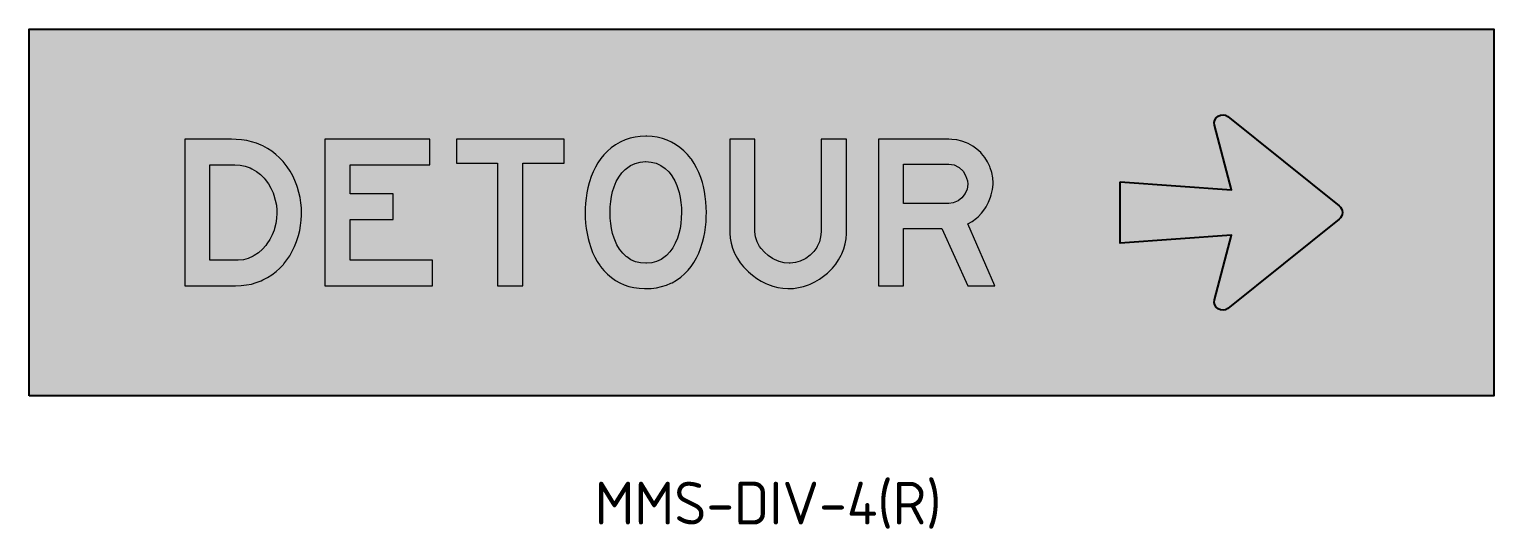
# Model space of a CAD drawing. Extents: x 121 to 359, y 73 to 255.
# Drawn here: x 120.9 to 240.9, y 104.9 to 145.8 of the extents above; entities that cross this region are included whole.
import ezdxf
from ezdxf.enums import TextEntityAlignment as Align

# ---------------------------------------------------------------- set-up
doc = ezdxf.new("R2010")
doc.units = 0
doc.layers.get('0').update_dxf_attribs({"linetype": 'CONTINUOUS'})
for name, color, linetype in [('L25', 1, 'CONTINUOUS'), ('L35', 3, 'CONTINUOUS'), ('yellow', 50, 'CONTINUOUS')]:
    doc.layers.add(name, color=color, linetype=linetype)
doc.styles.add('ISO', font='iso3098b.shx')

msp = doc.modelspace()

# ---------------------------------------------------------------- hatches: boundary and pattern name
at = {"layer": 'L25'}
h = msp.add_hatch(color=256, dxfattribs=at)
edge = h.paths.add_edge_path()
edge.add_line((210.3380924959173, 133.2585586982495), (219.4380924959165, 132.608558698249))
edge.add_line((219.4380924959165, 132.608558698249), (218.0555540487552, 137.9031840923917))
edge.add_arc((218.7380924959166, 138.0585586982501), 0.6999999999994416, 52.696051722059394, 192.8243981022768, ccw=False)
edge.add_line((219.1623227465999, 138.6153609022728), (228.2623227466009, 131.3153609022733))
edge.add_arc((227.8380924959166, 130.7585586982501), 0.7000000000005596, -52.69605172201727, 52.69605172201727, ccw=False)
edge.add_line((228.2623227466009, 130.2017564942269), (219.1623227465999, 122.9017564942297))
edge.add_arc((218.7380924959162, 123.4585586982511), 0.6999999999986946, 167.1756018978176, 307.30394827803764, ccw=False)
edge.add_line((218.0555540487552, 123.6139333041082), (219.4380924959165, 128.9085586982511))
edge.add_line((219.4380924959165, 128.9085586982511), (210.3380924959173, 128.2585586982506))
edge.add_line((210.3380924959173, 128.2585586982506), (210.3380924959173, 133.2585586982495))
h = msp.add_hatch(color=256, dxfattribs=at)
h.paths.add_polyline_path([(196.2817585998956, 136.756387282087), (190.5130135047979, 136.756387282087), (190.5130135047979, 124.7585586982495), (192.5617267161412, 124.7585586982495), (192.5617267161412, 129.4490336821141), (195.7052988096594, 129.4490336821141), (197.8369558757128, 124.7585586982495), (200.0681455674186, 124.7585586982495), (197.8369558757128, 129.8305754137814), (198.2102032219092, 130.0296406650857), (198.5544202189566, 130.2826194219522), (198.6871303864926, 130.3987408185466), (198.977433877979, 130.70978027371), (199.2345598275807, 131.049850078022), (199.3506812241748, 131.2323265583843), (199.5497464754793, 131.6138682900516), (199.707339799429, 132.0078515999252), (199.7695476904618, 132.2027696584944), (199.8690803161138, 132.6299305102522), (199.9146994362046, 133.0487969765389), (199.9188466289401, 133.1815071440753), (199.8898162797917, 133.6045208030977), (199.8151668105523, 134.0233872693842), (199.6866038357513, 134.4298121574645), (199.649279101132, 134.5251975903814), (199.4626554280336, 134.9108865147838), (199.2345598275807, 135.2716922827736), (198.9691394925077, 135.5993205088791), (198.9027844087394, 135.6739699781182), (198.5958921463117, 135.9518318913977), (198.2516751492641, 136.1965162627928), (197.8742806103327, 136.408023092304), (197.7498648282671, 136.4619365978655), (197.3600287111286, 136.6070883436087), (196.9536038230486, 136.7024737765252), (196.5222957785553, 136.748092896616)])
h.paths.add_polyline_path([(192.5617267161412, 131.4894525079864), (192.5617267161412, 134.7076740707439), (196.2817585998956, 134.7076740707439), (196.713066644389, 134.6496133724467), (197.0821667978497, 134.4795784702906), (197.1402274961468, 134.4381065429355), (197.4512669513102, 134.1395086659785), (197.666920973557, 133.78699728346), (197.8079255265644, 133.3598364317022), (197.8369558757128, 133.081974518423), (197.7788951774158, 132.6755496303426), (197.6213018534662, 132.3105966696177), (197.3641759038645, 131.9705268653057), (197.0489892559655, 131.713400915704), (196.6550059460916, 131.5392188208124), (196.2817585998956, 131.4894525079864)], flags=16)
h.paths.add_polyline_path([(187.9044292741606, 136.756387282087), (185.8183913281979, 136.756387282087), (185.8183913281979, 129.1877605397768), (185.7852137863139, 128.7605996880191), (185.6815339679259, 128.3583219926743), (185.5073518730345, 127.9726330682718), (185.4617327529437, 127.8979835990324), (185.2129011888131, 127.5537666019849), (184.9184505045918, 127.2551687250279), (184.5742335075441, 127.0021899681617), (184.5037312310404, 126.9607180408067), (184.1180423066379, 126.778241560444), (183.7157646112931, 126.6621201638497), (183.2968981450064, 126.6165010437592), (183.2139542902961, 126.6165010437592), (182.7950878240093, 126.6455313929077), (182.3928101286646, 126.74506401856), (181.9946796260555, 126.9109517279804), (181.8495278803124, 126.9897483899553), (181.488722112323, 127.2261383758794), (181.1735354644239, 127.5040002891589), (180.8998207438802, 127.8233341297934), (180.7878465400214, 127.9809274537428), (180.5804869032457, 128.3624691854097), (180.4477767357095, 128.7564524952835), (180.3897160374121, 129.1670245760994), (180.3855688446766, 129.2914403581647), (180.3855688446766, 136.756387282087), (178.3451500188045, 136.756387282087), (178.3451500188045, 129.075786335918), (178.3700331752176, 128.6527726768957), (178.4405354517213, 128.2380534033445), (178.5566568483158, 127.8316285152644), (178.7225445577361, 127.4376452053906), (178.7557220996204, 127.3629957361512), (178.9589345436603, 126.9980427754263), (179.1953245295846, 126.6455313929077), (179.4607448646574, 126.3137559740667), (179.7593427416144, 126.0027165189033), (179.8713169454733, 125.8990367005155), (180.1989451715787, 125.6211747872362), (180.5473093613617, 125.3681960303701), (180.9081151293511, 125.1483948153879), (181.2855096682828, 124.9576239495542), (181.4389557994967, 124.8912688657859), (181.8536750730481, 124.7378227345721), (182.2683943465994, 124.6258485307133), (182.678966427415, 124.5553462542094), (183.0936857009664, 124.5304630977964), (183.1434520137924, 124.5304630977964), (183.5664656728146, 124.5470518687384), (183.9811849463659, 124.6092597597712), (184.3917570271816, 124.7087923854235), (184.8023291079975, 124.8497969384309), (184.9184505045918, 124.899563251257), (185.30828662173, 125.0820397316196), (185.6773867751905, 125.2935465611307), (186.0257509649736, 125.5340837397904), (186.3533791910789, 125.8036512675986), (186.4570590094669, 125.8990367005155), (186.7515096936883, 126.2059289629434), (187.0169300287608, 126.5377043817844), (187.2533200146853, 126.8902157643029), (187.4606796514607, 127.2634631104992), (187.5187403497579, 127.3878788925646), (187.6763336737075, 127.7818622024381), (187.7924550703018, 128.1882870905184), (187.8671045395412, 128.6030063640696), (187.9044292741606, 129.0301672158272), (187.9044292741606, 129.1877605397768)])
h.paths.add_polyline_path([(175.1932835398153, 135.122393344295), (175.143517226989, 135.1846012353278), (174.8739496991808, 135.5205238469043), (174.575351822224, 135.8191217238613), (174.2518707888538, 136.0886892516695), (173.9035065990707, 136.3292264303292), (173.5758783729653, 136.5158501034273), (173.2026310267692, 136.6858850055831), (172.8127949096312, 136.814447980384), (172.4022228288153, 136.9139806060363), (171.9792091697931, 136.9720413043336), (171.5313123543577, 136.9969244607466), (171.4525156923829, 136.9969244607466), (171.008766069683, 136.9803356898046), (170.5774580251899, 136.9264221842428), (170.166885944374, 136.8351839440618), (169.7729026345004, 136.7066209692609), (169.3996552883044, 136.5448804525759), (169.3457417827427, 136.5158501034273), (168.9766416292822, 136.3043432739162), (168.6324246322346, 136.0638060952565), (168.3130907916001, 135.7900913747125), (168.0186401073787, 135.4831991122848), (167.7698085432479, 135.1763068498568), (167.5375657500593, 134.8362370455447), (167.3260589205482, 134.475431277555), (167.1394352474503, 134.0980367386235), (166.9776947307652, 133.6957590432787), (166.8366901777578, 133.2768925769922), (166.8076598286092, 133.1773599513398), (166.7081272029569, 132.775082255995), (166.6251833482467, 132.3645101751792), (166.5588282644784, 131.9456437088927), (166.5173563371233, 131.5184828571348), (166.4924731807101, 131.083027619906), (166.4883259879747, 130.7553993938005), (166.4966203734456, 130.3116497711007), (166.5256507225944, 129.8761945338719), (166.5754170354204, 129.4531808748495), (166.6417721191887, 129.0343144085628), (166.7288631666344, 128.6278895204827), (166.8076598286092, 128.3251444507903), (166.9445171888809, 127.8979835990324), (167.0979633200949, 127.4915587109524), (167.2804398004574, 127.1058697865495), (167.4836522444976, 126.74506401856), (167.7076006522153, 126.4008470215125), (167.7532197723059, 126.3386391304797), (168.0186401073787, 126.0068637116387), (168.3172379843357, 125.7041186419466), (168.63657182497, 125.4345511141381), (168.9849360147531, 125.1940139354784), (169.3167114335942, 125.0073902623802), (169.6858115870547, 124.8415025529599), (170.0756477041929, 124.7129395781591), (170.4820725922731, 124.6134069525067), (170.909233444031, 124.5553462542094), (171.3571302594663, 124.5304630977964), (171.4525156923829, 124.5304630977964), (171.9045597005537, 124.5470518687384), (172.335867745047, 124.6009653743002), (172.7505870185984, 124.6880564217457), (173.144570328472, 124.8083250110756), (173.5178176746682, 124.9659183350252), (173.6049087221139, 125.0073902623802), (173.9740088755747, 125.2230442846269), (174.3223730653575, 125.4635814632866), (174.641706905992, 125.7372961838306), (174.9361575902134, 126.0441884462585), (175.1725475761376, 126.3386391304797), (175.4006431765907, 126.6787089347918), (175.6080028133664, 127.0395147027815), (175.7904792937289, 127.4210564344486), (175.9480726176783, 127.8233341297934), (176.089077170686, 128.2463477888155), (176.1098131343634, 128.3251444507903), (176.2093457600157, 128.727422146135), (176.2881424219903, 129.133847034215), (176.3503503130231, 129.5527135005019), (176.3918222403782, 129.9840215449952), (176.4167053967914, 130.419476782224), (176.4208525895268, 130.7553993938005), (176.4125582040559, 131.2032962092359), (176.3835278549071, 131.6428986392002), (176.3337615420811, 132.070059490958), (176.2674064583128, 132.4847787645093), (176.1803154108671, 132.8912036525893), (176.0973715561569, 133.2022431077528), (175.9646613886206, 133.6252567667751), (175.8029208719355, 134.0316816548552), (175.6245915843084, 134.4132233865225), (175.417231947533, 134.7781763472475)])
h.paths.add_polyline_path([(171.4525156923829, 126.6040594655527), (171.0129132624187, 126.6372370074367), (170.6064883743385, 126.7326224403536), (170.2332410281423, 126.8943629570384), (169.8931712238303, 127.1224585574915), (169.8558464892109, 127.1556360993759), (169.5655429977247, 127.4293508199196), (169.3125642408587, 127.7486846605541), (169.0927630258765, 128.1136376212791), (168.9102865455139, 128.5200625093594), (168.8605202326877, 128.6610670623667), (168.740251643358, 129.0467559867695), (168.6448662104411, 129.4490336821141), (168.5785111266729, 129.8679001484008), (168.5370391993177, 130.3033553856297), (168.5245976211112, 130.7553993938005), (168.5370391993177, 131.2115905947069), (168.5785111266729, 131.6470458319357), (168.6448662104411, 132.0659122982225), (168.740251643358, 132.4681899935671), (168.8605202326877, 132.8538789179698), (168.8646674254234, 132.8704676889118), (169.0388495203148, 133.2893341551986), (169.2503563498259, 133.6625815013947), (169.495040721221, 133.9985041129712), (169.7770498272361, 134.2888076044571), (169.8724352601529, 134.3717514591675), (170.2125050644648, 134.6081414450916), (170.585752410661, 134.7781763472475), (170.9880301060056, 134.8860033583708), (171.4193381504989, 134.9233280929903), (171.4525156923829, 134.9233280929903), (171.8921181223474, 134.8901505511063), (172.2985430104276, 134.7906179254539), (172.675937549359, 134.6205830232981), (172.7008207057723, 134.6081414450916), (173.0408905100843, 134.3676042664317), (173.3436355797766, 134.077300774946), (173.6132031075848, 133.7330837778985), (173.6256446857916, 133.7164950069565), (173.833004322567, 133.3639836244377), (174.003039224723, 132.9782947000351), (174.1481909704661, 132.5635754264838), (174.1938100905567, 132.385246138857), (174.2809011380024, 131.9829684435122), (174.3389618362995, 131.5682491699608), (174.3721393781838, 131.1369411254675), (174.3804337636547, 130.7553993938005), (174.3679921854483, 130.3075025783652), (174.3306674508286, 129.8720473411364), (174.2643123670604, 129.4531808748495), (174.1689269341435, 129.0467559867695), (174.0486583448138, 128.6610670623667), (173.8744762499222, 128.2380534033445), (173.6671166131465, 127.8606588644129), (173.4265794344868, 127.5288834455719), (173.1487175212077, 127.2385799540859), (173.0533320882909, 127.1556360993759), (172.7132622839787, 126.9192461134514), (172.3441621305182, 126.7492112112956), (171.9418844351734, 126.6413842001722), (171.5064291979446, 126.6040594655527)], flags=16)
h.paths.add_polyline_path([(141.8249707898825, 134.8320898528093), (141.7420269351722, 134.9274752857258), (141.4517234436863, 135.2343675481538), (141.1406839885229, 135.5163766541688), (140.8047613769464, 135.7735026037705), (140.4481028016925, 136.0015982042237), (140.0665610700252, 136.2048106482638), (139.9255565170178, 136.2711657320322), (139.5523091708218, 136.424611863246), (139.1583258609479, 136.5490276453113), (138.7519009728677, 136.6444130782281), (138.3288873138457, 136.7107681619964), (137.8934320766167, 136.748092896616), (137.5201847304205, 136.756387282087), (133.6840314500718, 136.756387282087), (133.6840314500718, 124.7585586982495), (137.8478129565261, 124.7585586982495), (138.2957097719615, 124.7751474691916), (138.7270178164546, 124.8249137820179), (139.1417370900059, 124.9037104439924), (139.539867592615, 125.0198318405868), (139.9255565170178, 125.1649835863299), (140.0790026482317, 125.2396330555689), (140.460544379899, 125.4386983068736), (140.8213501478884, 125.6667939073268), (141.1572727594649, 125.9197726641929), (141.472459407364, 126.201781770208), (141.7627628988497, 126.5128212253713), (141.7917932479985, 126.5459987672554), (142.0489191976002, 126.8736269933609), (142.2811619907887, 127.2219911831439), (142.4926688202999, 127.5910913366047), (142.6792924933981, 127.9767802610072), (142.8410330100829, 128.3832051490875), (142.865916166496, 128.462001811062), (142.9944791412969, 128.8684266991423), (143.0940117669492, 129.2789987799582), (143.1686612361883, 129.6978652462448), (143.2184275490146, 130.1208789052671), (143.2391635126922, 130.5480397570249), (143.2433107054277, 130.6973386955032), (143.2308691272211, 131.1327939327321), (143.189397199866, 131.5599547844898), (143.1271893088334, 131.9788212507767), (143.035951068652, 132.393540524328), (142.9239768647932, 132.799965412408), (142.8617689737606, 132.9824418927707), (142.704175649811, 133.3847195881154), (142.5216991694487, 133.7745557052535), (142.314339532673, 134.1436558587141), (142.0820967394842, 134.4961672412328)])
h.paths.add_polyline_path([(135.7451862396214, 126.8445966442124), (135.7451862396214, 134.6703493361241), (137.7938994509644, 134.6703493361241), (138.2252074954578, 134.6413189869756), (138.6399267690089, 134.5583751322654), (139.0339100788825, 134.4132233865225), (139.183209017361, 134.3427211100187), (139.5523091708218, 134.127067087772), (139.8840845896628, 133.8657939454348), (140.1868296593551, 133.5671960684779), (140.2780678995363, 133.4593690573545), (140.5268994636671, 133.115152060307), (140.7425534859138, 132.750199099582), (140.9167355808053, 132.3603629824437), (140.9830906645735, 132.1861808875524), (141.0992120611678, 131.7797559994721), (141.1821559158781, 131.3650367259207), (141.2236278432332, 130.9378758741632), (141.2277750359686, 130.6973386955032), (141.2070390722912, 130.2784722292167), (141.1448311812584, 129.8596057629298), (141.037004170135, 129.4407392966431), (140.9996794355155, 129.3204707073132), (140.8420861115659, 128.9223402047039), (140.647168052997, 128.5407984730368), (140.4149252598082, 128.1882870905184), (140.3278342123625, 128.0680185011886), (140.0375307208766, 127.7445374678185), (139.7223440729775, 127.4625283618036), (139.3739798831947, 127.2302855686149), (139.2703000648067, 127.1722248703179), (138.8846111404042, 127.0021899681617), (138.478186252324, 126.8943629570384), (138.0551725933016, 126.8445966442124), (137.9431983894427, 126.8445966442124)], flags=16)
h.paths.add_polyline_path([(164.7713881954725, 136.756387282087), (155.9586036325087, 136.756387282087), (155.9586036325087, 134.8113538891315), (159.3012409773315, 134.8113538891315), (159.3012409773315, 124.7585586982495), (161.3914261160299, 124.7585586982495), (161.3914261160299, 134.8113538891315), (164.7713881954725, 134.8113538891315)])
h.paths.add_polyline_path([(153.7605914826871, 136.756387282087), (145.1634609419699, 136.756387282087), (145.1634609419699, 124.7585586982495), (153.9762455049337, 124.7585586982495), (153.9762455049337, 126.8445966442124), (147.2370573097261, 126.8445966442124), (147.2370573097261, 130.1955283745064), (150.7621711349117, 130.1955283745064), (150.7621711349117, 132.2815663204692), (147.2370573097261, 132.2815663204692), (147.2370573097261, 134.6703493361241), (153.7605914826871, 134.6703493361241)])
at = {"layer": 'yellow'}
h = msp.add_hatch(color=256, dxfattribs=at)
h.paths.add_polyline_path([(240.9380924959208, 145.7574729901682), (120.9380924959208, 145.7574729901683), (120.9380924959207, 115.7574729901683), (240.9380924959208, 115.7574729901682)])
h.paths.add_polyline_path([(185.8183913281979, 136.756387282087), (187.9044292741606, 136.756387282087), (187.9044292741606, 129.1877605397768), (187.9044292741606, 129.0301672158274), (187.8671045395411, 128.6030063640693), (187.7924550703018, 128.1882870905186), (187.6763336737076, 127.7818622024385), (187.5187403497578, 127.3878788925648), (187.4606796514608, 127.2634631104994), (187.2533200146852, 126.8902157643027), (187.016930028761, 126.5377043817845), (186.7515096936882, 126.2059289629433), (186.4570590094669, 125.8990367005154), (186.3533791910788, 125.8036512675986), (186.0257509649737, 125.5340837397905), (185.6773867751906, 125.2935465611308), (185.30828662173, 125.0820397316196), (184.9184505045917, 124.8995632512569), (184.8023291079975, 124.849796938431), (184.3917570271815, 124.7087923854235), (183.9811849463661, 124.6092597597713), (183.5664656728146, 124.5470518687385), (183.1133561803442, 124.5292828690338), (182.678966427415, 124.5553462542094), (182.2683943465995, 124.6258485307133), (181.8536750730484, 124.737822734572), (181.4389557994965, 124.8912688657861), (181.285509668283, 124.9576239495541), (180.9081151293515, 125.148394815388), (180.5473093613614, 125.36819603037), (180.1989451715787, 125.6211747872362), (179.8713169454737, 125.8990367005152), (179.7593427416147, 126.0027165189035), (179.4607448646576, 126.3137559740664), (179.1953245295848, 126.6455313929074), (178.9589345436605, 126.9980427754263), (178.7557220996205, 127.3629957361511), (178.7225445577363, 127.437645205391), (178.5566568483159, 127.8316285152644), (178.4405354517213, 128.2380534033445), (178.3700331752176, 128.6527726768959), (178.3451500188045, 129.0757863359182), (178.3451500188044, 136.7563872820869), (180.3855688446767, 136.756387282087), (180.3855688446767, 129.2914403581637), (180.3897160374121, 129.1670245760995), (180.4477767357095, 128.7564524952834), (180.5804869032458, 128.3624691854099), (180.7878465400213, 127.980927453743), (180.8998207438805, 127.823334129793), (181.173535464424, 127.5040002891586), (181.4887221123231, 127.2261383758794), (181.8495278803127, 126.9897483899551), (181.9946796260556, 126.9109517279804), (182.3928101286645, 126.7450640185601), (182.7950878240093, 126.6455313929077), (183.2139542902962, 126.6165010437592), (183.2968981450061, 126.6165010437592), (183.7157646112931, 126.6621201638497), (184.1180423066378, 126.778241560444), (184.5037312310405, 126.9607180408067), (184.5742335075442, 127.0021899681617), (184.9184505045919, 127.255168725028), (185.2129011888131, 127.5537666019848), (185.4617327529435, 127.8979835990322), (185.5073518730344, 127.9726330682716), (185.6815339679258, 128.3583219926741), (185.7852137863139, 128.760599688019), (185.8183913281979, 129.1877605397766)], flags=16)
h.paths.add_polyline_path([(190.5130135047978, 136.756387282087), (196.2817585998951, 136.756387282087), (196.5222957785557, 136.748092896616), (196.9536038230488, 136.7024737765252), (197.3600287111286, 136.6070883436088), (197.7498648282672, 136.4619365978652), (197.8742806103325, 136.4080230923042), (198.2516751492639, 136.1965162627928), (198.5958921463118, 135.9518318913977), (198.9027844087395, 135.673969978118), (198.969139492508, 135.5993205088788), (199.2345598275809, 135.2716922827736), (199.4626554280337, 134.9108865147833), (199.649279101132, 134.5251975903811), (199.6866038357513, 134.4298121574642), (199.8151668105523, 134.0233872693841), (199.8898162797917, 133.604520803098), (199.91884662894, 133.1815071440753), (199.9146994362046, 133.0487969765387), (199.8690803161138, 132.6299305102523), (199.7695476904617, 132.2027696584944), (199.707339799429, 132.0078515999253), (199.5497464754793, 131.6138682900517), (199.3506812241747, 131.2323265583842), (199.2345598275809, 131.0498500780221), (198.9774338779791, 130.70978027371), (198.6871303864926, 130.3987408185465), (198.5544202189567, 130.2826194219523), (198.2102032219092, 130.0296406650857), (197.8369558757128, 129.8305754137814), (200.0681455674186, 124.7585586982495), (197.8369558757128, 124.7585586982495), (195.7052988096594, 129.4490336821141), (192.5617267161412, 129.4490336821141), (192.5617267161412, 124.7585586982495), (190.5130135047979, 124.7585586982495)], flags=16)
h.paths.add_polyline_path([(192.5617267161412, 134.7076740707439), (196.2817585998958, 134.7076740707439), (196.713066644389, 134.6496133724467), (197.0821667978498, 134.4795784702906), (197.1402274961468, 134.4381065429356), (197.4512669513103, 134.1395086659784), (197.666920973557, 133.78699728346), (197.8079255265644, 133.3598364317021), (197.8369558757127, 133.0819745184228), (197.7788951774159, 132.6755496303427), (197.6213018534661, 132.3105966696176), (197.3641759038645, 131.9705268653057), (197.0489892559654, 131.713400915704), (196.6550059460916, 131.5392188208124), (196.2817585998955, 131.4894525079864), (192.5617267161412, 131.4894525079864)], flags=0)
h.paths.add_polyline_path([(175.4172319475331, 134.7781763472474), (175.6245915843084, 134.4132233865227), (175.8029208719354, 134.0316816548548), (175.9646613886204, 133.6252567667751), (176.0973715561569, 133.2022431077532), (176.1803154108671, 132.8912036525892), (176.2674064583129, 132.4847787645098), (176.3337615420812, 132.0700594909578), (176.3835278549071, 131.6428986392003), (176.412558204056, 131.2032962092352), (176.4208525895268, 130.7553993938009), (176.4167053967914, 130.4194767822242), (176.3918222403782, 129.9840215449947), (176.3503503130231, 129.5527135005015), (176.2881424219902, 129.1338470342147), (176.2093457600157, 128.7274221461353), (176.1098131343637, 128.325144450792), (176.089077170686, 128.2463477888157), (175.9480726176784, 127.8233341297935), (175.7904792937289, 127.4210564344484), (175.6080028133662, 127.0395147027811), (175.4006431765909, 126.6787089347919), (175.1725475761376, 126.3386391304797), (174.9361575902134, 126.0441884462585), (174.6417069059919, 125.7372961838305), (174.3223730653575, 125.4635814632866), (173.9740088755748, 125.223044284627), (173.6049087221139, 125.0073902623802), (173.5178176746682, 124.9659183350252), (173.1445703284718, 124.8083250110755), (172.7505870185985, 124.6880564217458), (172.3358677450469, 124.6009653743002), (171.9045597005535, 124.5470518687384), (171.4525156923827, 124.5304630977964), (171.357130259466, 124.5304630977964), (170.9092334440308, 124.5553462542095), (170.482072592273, 124.6134069525067), (170.0756477041928, 124.712939578159), (169.6858115870546, 124.84150255296), (169.3167114335942, 125.0073902623803), (168.9849360147532, 125.1940139354782), (168.6365718249698, 125.4345511141382), (168.3172379843359, 125.7041186419465), (168.0186401073787, 126.0068637116388), (167.7532197723057, 126.3386391304785), (167.7076006522158, 126.4008470215126), (167.4836522444977, 126.7450640185603), (167.2804398004575, 127.1058697865494), (167.0979633200949, 127.4915587109527), (166.9445171888809, 127.8979835990328), (166.8076598286092, 128.3251444507908), (166.7288631666344, 128.6278895204823), (166.6417721191887, 129.0343144085626), (166.5754170354203, 129.4531808748512), (166.5256507225944, 129.8761945338714), (166.4966203734456, 130.3116497711013), (166.4883259879747, 130.7553993937995), (166.4924731807102, 131.0830276199061), (166.5173563371234, 131.5184828571359), (166.5588282644784, 131.9456437088927), (166.6251833482467, 132.3645101751793), (166.7081272029568, 132.7750822559949), (166.8076598286092, 133.1773599513398), (166.8366901777578, 133.2768925769921), (166.9776947307653, 133.6957590432787), (167.1394352474503, 134.0980367386235), (167.3260589205483, 134.4754312775549), (167.5375657500594, 134.8362370455447), (167.769808543248, 135.176306849857), (168.0186401073785, 135.4831991122846), (168.3130907916002, 135.7900913747126), (168.6324246322346, 136.0638060952565), (168.9766416292821, 136.3043432739161), (169.345741782743, 136.5158501034274), (169.3996552883043, 136.5448804525758), (169.7729026345003, 136.7066209692609), (170.1668859443741, 136.8351839440618), (170.5774580251898, 136.9264221842429), (171.008766069683, 136.9803356898046), (171.4525156923831, 136.9969244607466), (171.5313123543579, 136.9969244607466), (171.9792091697932, 136.9720413043336), (172.4022228288156, 136.9139806060362), (172.8127949096313, 136.814447980384), (173.202631026769, 136.6858850055833), (173.5758783729651, 136.5158501034275), (173.9035065990709, 136.329226430329), (174.2518707888538, 136.0886892516695), (174.575351822224, 135.8191217238615), (174.8739496991807, 135.5205238469045), (175.1435172269647, 135.1846012353403), (175.1932835398154, 135.1223933442947)], flags=16)
h.paths.add_polyline_path([(173.8330043225671, 133.3639836244378), (174.0030392247229, 132.9782947000351), (174.148190970466, 132.5635754264839), (174.1938100905565, 132.3852461388575), (174.2809011380023, 131.9829684435129), (174.3389618362995, 131.5682491699601), (174.3721393781837, 131.1369411254672), (174.3804337636546, 130.7553993938003), (174.3679921854483, 130.3075025783658), (174.3306674508286, 129.8720473411367), (174.2643123670604, 129.4531808748496), (174.1689269341435, 129.0467559867695), (174.0486583448139, 128.6610670623666), (173.8744762499222, 128.2380534033445), (173.6671166131465, 127.860658864413), (173.4265794344869, 127.5288834455719), (173.1487175212077, 127.238579954086), (173.0533320882908, 127.1556360993759), (172.7132622839787, 126.9192461134515), (172.3441621305181, 126.7492112112956), (171.9418844351733, 126.6413842001722), (171.4811854160763, 126.6018957128212), (171.0129132624186, 126.6372370074368), (170.6064883743384, 126.7326224403536), (170.2332410281423, 126.8943629570384), (169.8931712238302, 127.1224585574917), (169.8558464892105, 127.1556360993768), (169.5655429977245, 127.4293508199196), (169.3125642408586, 127.7486846605543), (169.0927630258765, 128.1136376212793), (168.9102865455139, 128.5200625093596), (168.8605202326877, 128.6610670623675), (168.7402516433581, 129.0467559867697), (168.6448662104412, 129.4490336821142), (168.5785111266729, 129.8679001484006), (168.5370391993177, 130.3033553856298), (168.5245976211112, 130.7553993938), (168.5370391993177, 131.2115905947068), (168.5785111266729, 131.6470458319361), (168.6448662104412, 132.0659122982227), (168.7402516433581, 132.4681899935673), (168.8605202326877, 132.8538789179701), (168.8646674254233, 132.8704676889117), (169.0388495203148, 133.2893341551986), (169.2503563498259, 133.6625815013947), (169.495040721221, 133.9985041129711), (169.777049827236, 134.2888076044571), (169.8724352601529, 134.3717514591675), (170.2125050644649, 134.6081414450917), (170.585752410661, 134.7781763472475), (170.9880301060055, 134.8860033583707), (171.4347937579163, 134.9246655974784), (171.8921181223474, 134.8901505511063), (172.2985430104276, 134.7906179254539), (172.6960284903682, 134.6115310608654), (173.0408905100842, 134.3676042664317), (173.3436355797767, 134.0773007749458), (173.6239858086983, 133.719315098015)], flags=0)
h.paths.add_polyline_path([(164.7713881954724, 136.7563872820869), (164.7713881954724, 134.8113538891315), (161.3914261160299, 134.8113538891315), (161.39142611603, 124.7585586982495), (159.3012409773315, 124.7585586982495), (159.3012409773315, 134.8113538891315), (155.9586036325087, 134.8113538891315), (155.9586036325087, 136.756387282087)], flags=16)
h.paths.add_polyline_path([(210.3380924959174, 133.2585586982495), (219.4380924959165, 132.608558698249), (218.0555540487552, 137.9031840923917, -0.7198537213918441), (219.1896241919213, 138.5934597428391), (228.2623227466009, 131.3153609022733, -0.495274169756627), (228.2623227466009, 130.2017564942268), (219.1896241919194, 122.9236576536619, -0.7198537213904311), (218.0555540487551, 123.6139333041079), (219.4380924959165, 128.9085586982511), (210.3380924959173, 128.2585586982506)], flags=16)
h.paths.add_polyline_path([(153.7605914826871, 136.7563872820869), (153.7605914826871, 134.6703493361241), (147.2370573097261, 134.6703493361241), (147.2370573097261, 132.2815663204692), (150.7621711349117, 132.2815663204692), (150.7621711349117, 130.1955283745064), (147.2370573097261, 130.1955283745064), (147.2370573097261, 126.8445966442124), (153.9762455049337, 126.8445966442124), (153.9762455049336, 124.7585586982495), (145.1634609419699, 124.7585586982495), (145.1634609419699, 136.756387282087)], flags=16)
h.paths.add_polyline_path([(143.1271893088334, 131.9788212507767), (143.189397199866, 131.5599547844901), (143.2308691272211, 131.1327939327322), (143.2433107054277, 130.6973386955032), (143.2391635126922, 130.5480397570246), (143.2184275490146, 130.120878905267), (143.1686612361883, 129.6978652462448), (143.0940117669491, 129.278998779958), (142.9944791412969, 128.8684266991421), (142.865916166496, 128.462001811062), (142.841033010083, 128.3832051490875), (142.679292493398, 127.976780261007), (142.4926688202998, 127.5910913366045), (142.2811619907888, 127.2219911831441), (142.0489191976001, 126.8736269933608), (141.7815666477317, 126.5329680991735), (141.472459407364, 126.2017817702079), (141.1572727594649, 125.9197726641928), (140.8213501478883, 125.6667939073267), (140.460544379899, 125.4386983068736), (140.0790026482316, 125.2396330555688), (139.9255565170177, 125.1649835863298), (139.5398675926151, 125.0198318405868), (139.1417370900059, 124.9037104439924), (138.7270178164545, 124.8249137820179), (138.2957097719615, 124.7751474691916), (137.8478129565264, 124.7585586982495), (133.6840314500718, 124.7585586982495), (133.6840314500718, 136.756387282087), (137.520184730421, 136.756387282087), (137.8934320766169, 136.7480928966159), (138.3288873138459, 136.7107681619963), (138.7519009728674, 136.6444130782282), (139.158325860948, 136.5490276453113), (139.5523091708216, 136.4246118632461), (139.9255565170178, 136.2711657320323), (140.0665610700248, 136.204810648264), (140.4481028016924, 136.0015982042238), (140.8047613769464, 135.7735026037704), (141.1406839885231, 135.5163766541686), (141.4517234436864, 135.234367548154), (141.7420269351719, 134.927475285726), (141.8249707898821, 134.8320898528096), (142.0820967394842, 134.4961672412326), (142.3143395326728, 134.1436558587143), (142.5216991694486, 133.7745557052533), (142.704175649811, 133.3847195881159), (142.8617689737605, 132.982441892771), (142.9239768647932, 132.7999654124082), (143.0359510686521, 132.3935405243277)], flags=16)
h.paths.add_polyline_path([(141.0992120611678, 131.7797559994721), (141.182155915878, 131.3650367259208), (141.2236278432332, 130.9378758741633), (141.2277750359686, 130.6973386955034), (141.2070390722912, 130.2784722292166), (141.1448311812584, 129.8596057629301), (141.037004170135, 129.4407392966431), (140.9996794355154, 129.320470707313), (140.8420861115659, 128.922340204704), (140.647168052997, 128.5407984730368), (140.4149252598082, 128.1882870905184), (140.3278342123625, 128.0680185011886), (140.0375307208767, 127.7445374678186), (139.7223440729774, 127.4625283618035), (139.3739798831948, 127.230285568615), (139.2703000648069, 127.172224870318), (138.8846111404042, 127.0021899681617), (138.4781862523239, 126.8943629570384), (138.0551725933014, 126.8445966442124), (137.9431983894427, 126.8445966442124), (135.7451862396214, 126.8445966442124), (135.7451862396214, 134.6703493361241), (137.7938994509645, 134.6703493361241), (138.2252074954579, 134.6413189869756), (138.6399267690089, 134.5583751322654), (139.0339100788826, 134.4132233865226), (139.1832090173613, 134.3427211100188), (139.5523091708218, 134.127067087772), (139.8840845896629, 133.8657939454347), (140.1868296593549, 133.567196068478), (140.2780678995362, 133.4593690573548), (140.5268994636668, 133.1151520603071), (140.742553485914, 132.7501990995819), (140.9167355808054, 132.3603629824434), (140.9830906645736, 132.1861808875522)], flags=0)

# ---------------------------------------------------------------- linework, layer by layer
at = {"color": 1, "lineweight": 0}
for points in [[(175.1932835398153, 135.122393344295), (175.143517226989, 135.1846012353278), (174.8739496991808, 135.5205238469043), (174.575351822224, 135.8191217238613), (174.2518707888538, 136.0886892516695), (173.9035065990707, 136.3292264303292), (173.5758783729653, 136.5158501034273), (173.2026310267692, 136.6858850055831), (172.8127949096312, 136.814447980384), (172.4022228288153, 136.9139806060363), (171.9792091697931, 136.9720413043336), (171.5313123543577, 136.9969244607466), (171.4525156923829, 136.9969244607466), (171.008766069683, 136.9803356898046), (170.5774580251899, 136.9264221842428), (170.166885944374, 136.8351839440618), (169.7729026345004, 136.7066209692609), (169.3996552883044, 136.5448804525759), (169.3457417827427, 136.5158501034273), (168.9766416292822, 136.3043432739162), (168.6324246322346, 136.0638060952565), (168.3130907916001, 135.7900913747125), (168.0186401073787, 135.4831991122848), (167.7698085432479, 135.1763068498568), (167.5375657500593, 134.8362370455447), (167.3260589205482, 134.475431277555), (167.1394352474503, 134.0980367386235), (166.9776947307652, 133.6957590432787), (166.8366901777578, 133.2768925769922), (166.8076598286092, 133.1773599513398), (166.7081272029569, 132.775082255995), (166.6251833482467, 132.3645101751792), (166.5588282644784, 131.9456437088927), (166.5173563371233, 131.5184828571348), (166.4924731807101, 131.083027619906), (166.4883259879747, 130.7553993938005), (166.4966203734456, 130.3116497711007), (166.5256507225944, 129.8761945338719), (166.5754170354204, 129.4531808748495), (166.6417721191887, 129.0343144085628), (166.7288631666344, 128.6278895204827), (166.8076598286092, 128.3251444507903), (166.9445171888809, 127.8979835990324), (167.0979633200949, 127.4915587109524), (167.2804398004574, 127.1058697865495), (167.4836522444976, 126.74506401856), (167.7076006522153, 126.4008470215125), (167.7532197723059, 126.3386391304797), (168.0186401073787, 126.0068637116387), (168.3172379843357, 125.7041186419466), (168.63657182497, 125.4345511141381), (168.9849360147531, 125.1940139354784), (169.3167114335942, 125.0073902623802), (169.6858115870547, 124.8415025529599), (170.0756477041929, 124.7129395781591), (170.4820725922731, 124.6134069525067), (170.909233444031, 124.5553462542094), (171.3571302594663, 124.5304630977964), (171.4525156923829, 124.5304630977964), (171.9045597005537, 124.5470518687384), (172.335867745047, 124.6009653743002), (172.7505870185984, 124.6880564217457), (173.144570328472, 124.8083250110756), (173.5178176746682, 124.9659183350252), (173.6049087221139, 125.0073902623802), (173.9740088755747, 125.2230442846269), (174.3223730653575, 125.4635814632866), (174.641706905992, 125.7372961838306), (174.9361575902134, 126.0441884462585), (175.1725475761376, 126.3386391304797), (175.4006431765907, 126.6787089347918), (175.6080028133664, 127.0395147027815), (175.7904792937289, 127.4210564344486), (175.9480726176783, 127.8233341297934), (176.089077170686, 128.2463477888155), (176.1098131343634, 128.3251444507903), (176.2093457600157, 128.727422146135), (176.2881424219903, 129.133847034215), (176.3503503130231, 129.5527135005019), (176.3918222403782, 129.9840215449952), (176.4167053967914, 130.419476782224), (176.4208525895268, 130.7553993938005), (176.4125582040559, 131.2032962092359), (176.3835278549071, 131.6428986392002), (176.3337615420811, 132.070059490958), (176.2674064583128, 132.4847787645093), (176.1803154108671, 132.8912036525893), (176.0973715561569, 133.2022431077528), (175.9646613886206, 133.6252567667751), (175.8029208719355, 134.0316816548552), (175.6245915843084, 134.4132233865225), (175.417231947533, 134.7781763472475)], [(141.8249707898825, 134.8320898528093), (141.7420269351722, 134.9274752857258), (141.4517234436863, 135.2343675481538), (141.1406839885229, 135.5163766541688), (140.8047613769464, 135.7735026037705), (140.4481028016925, 136.0015982042237), (140.0665610700252, 136.2048106482638), (139.9255565170178, 136.2711657320322), (139.5523091708218, 136.424611863246), (139.1583258609479, 136.5490276453113), (138.7519009728677, 136.6444130782281), (138.3288873138457, 136.7107681619964), (137.8934320766167, 136.748092896616), (137.5201847304205, 136.756387282087), (133.6840314500718, 136.756387282087), (133.6840314500718, 124.7585586982495), (137.8478129565261, 124.7585586982495), (138.2957097719615, 124.7751474691916), (138.7270178164546, 124.8249137820179), (139.1417370900059, 124.9037104439924), (139.539867592615, 125.0198318405868), (139.9255565170178, 125.1649835863299), (140.0790026482317, 125.2396330555689), (140.460544379899, 125.4386983068736), (140.8213501478884, 125.6667939073268), (141.1572727594649, 125.9197726641929), (141.472459407364, 126.201781770208), (141.7627628988497, 126.5128212253713), (141.7917932479985, 126.5459987672554), (142.0489191976002, 126.8736269933609), (142.2811619907887, 127.2219911831439), (142.4926688202999, 127.5910913366047), (142.6792924933981, 127.9767802610072), (142.8410330100829, 128.3832051490875), (142.865916166496, 128.462001811062), (142.9944791412969, 128.8684266991423), (143.0940117669492, 129.2789987799582), (143.1686612361883, 129.6978652462448), (143.2184275490146, 130.1208789052671), (143.2391635126922, 130.5480397570249), (143.2433107054277, 130.6973386955032), (143.2308691272211, 131.1327939327321), (143.189397199866, 131.5599547844898), (143.1271893088334, 131.9788212507767), (143.035951068652, 132.393540524328), (142.9239768647932, 132.799965412408), (142.8617689737606, 132.9824418927707), (142.704175649811, 133.3847195881154), (142.5216991694487, 133.7745557052535), (142.314339532673, 134.1436558587141), (142.0820967394842, 134.4961672412328)], [(187.9044292741606, 136.756387282087), (185.8183913281979, 136.756387282087), (185.8183913281979, 129.1877605397768), (185.7852137863139, 128.7605996880191), (185.6815339679259, 128.3583219926743), (185.5073518730345, 127.9726330682718), (185.4617327529437, 127.8979835990324), (185.2129011888131, 127.5537666019849), (184.9184505045918, 127.2551687250279), (184.5742335075441, 127.0021899681617), (184.5037312310404, 126.9607180408067), (184.1180423066379, 126.778241560444), (183.7157646112931, 126.6621201638497), (183.2968981450064, 126.6165010437592), (183.2139542902961, 126.6165010437592), (182.7950878240093, 126.6455313929077), (182.3928101286646, 126.74506401856), (181.9946796260555, 126.9109517279804), (181.8495278803124, 126.9897483899553), (181.488722112323, 127.2261383758794), (181.1735354644239, 127.5040002891589), (180.8998207438802, 127.8233341297934), (180.7878465400214, 127.9809274537428), (180.5804869032457, 128.3624691854097), (180.4477767357095, 128.7564524952835), (180.3897160374121, 129.1670245760994), (180.3855688446766, 129.2914403581647), (180.3855688446766, 136.756387282087), (178.3451500188045, 136.756387282087), (178.3451500188045, 129.075786335918), (178.3700331752176, 128.6527726768957), (178.4405354517213, 128.2380534033445), (178.5566568483158, 127.8316285152644), (178.7225445577361, 127.4376452053906), (178.7557220996204, 127.3629957361512), (178.9589345436603, 126.9980427754263), (179.1953245295846, 126.6455313929077), (179.4607448646574, 126.3137559740667), (179.7593427416144, 126.0027165189033), (179.8713169454733, 125.8990367005155), (180.1989451715787, 125.6211747872362), (180.5473093613617, 125.3681960303701), (180.9081151293511, 125.1483948153879), (181.2855096682828, 124.9576239495542), (181.4389557994967, 124.8912688657859), (181.8536750730481, 124.7378227345721), (182.2683943465994, 124.6258485307133), (182.678966427415, 124.5553462542094), (183.0936857009664, 124.5304630977964), (183.1434520137924, 124.5304630977964), (183.5664656728146, 124.5470518687384), (183.9811849463659, 124.6092597597712), (184.3917570271816, 124.7087923854235), (184.8023291079975, 124.8497969384309), (184.9184505045918, 124.899563251257), (185.30828662173, 125.0820397316196), (185.6773867751905, 125.2935465611307), (186.0257509649736, 125.5340837397904), (186.3533791910789, 125.8036512675986), (186.4570590094669, 125.8990367005155), (186.7515096936883, 126.2059289629434), (187.0169300287608, 126.5377043817844), (187.2533200146853, 126.8902157643029), (187.4606796514607, 127.2634631104992), (187.5187403497579, 127.3878788925646), (187.6763336737075, 127.7818622024381), (187.7924550703018, 128.1882870905184), (187.8671045395412, 128.6030063640696), (187.9044292741606, 129.0301672158272), (187.9044292741606, 129.1877605397768)], [(196.2817585998956, 136.756387282087), (190.5130135047979, 136.756387282087), (190.5130135047979, 124.7585586982495), (192.5617267161412, 124.7585586982495), (192.5617267161412, 129.4490336821141), (195.7052988096594, 129.4490336821141), (197.8369558757128, 124.7585586982495), (200.0681455674186, 124.7585586982495), (197.8369558757128, 129.8305754137814), (198.2102032219092, 130.0296406650857), (198.5544202189566, 130.2826194219522), (198.6871303864926, 130.3987408185466), (198.977433877979, 130.70978027371), (199.2345598275807, 131.049850078022), (199.3506812241748, 131.2323265583843), (199.5497464754793, 131.6138682900516), (199.707339799429, 132.0078515999252), (199.7695476904618, 132.2027696584944), (199.8690803161138, 132.6299305102522), (199.9146994362046, 133.0487969765389), (199.9188466289401, 133.1815071440753), (199.8898162797917, 133.6045208030977), (199.8151668105523, 134.0233872693842), (199.6866038357513, 134.4298121574645), (199.649279101132, 134.5251975903814), (199.4626554280336, 134.9108865147838), (199.2345598275807, 135.2716922827736), (198.9691394925077, 135.5993205088791), (198.9027844087394, 135.6739699781182), (198.5958921463117, 135.9518318913977), (198.2516751492641, 136.1965162627928), (197.8742806103327, 136.408023092304), (197.7498648282671, 136.4619365978655), (197.3600287111286, 136.6070883436087), (196.9536038230486, 136.7024737765252), (196.5222957785553, 136.748092896616)], [(135.7451862396214, 126.8445966442124), (135.7451862396214, 134.6703493361241), (137.7938994509644, 134.6703493361241), (138.2252074954578, 134.6413189869756), (138.6399267690089, 134.5583751322654), (139.0339100788825, 134.4132233865225), (139.183209017361, 134.3427211100187), (139.5523091708218, 134.127067087772), (139.8840845896628, 133.8657939454348), (140.1868296593551, 133.5671960684779), (140.2780678995363, 133.4593690573545), (140.5268994636671, 133.115152060307), (140.7425534859138, 132.750199099582), (140.9167355808053, 132.3603629824437), (140.9830906645735, 132.1861808875524), (141.0992120611678, 131.7797559994721), (141.1821559158781, 131.3650367259207), (141.2236278432332, 130.9378758741632), (141.2277750359686, 130.6973386955032), (141.2070390722912, 130.2784722292167), (141.1448311812584, 129.8596057629298), (141.037004170135, 129.4407392966431), (140.9996794355155, 129.3204707073132), (140.8420861115659, 128.9223402047039), (140.647168052997, 128.5407984730368), (140.4149252598082, 128.1882870905184), (140.3278342123625, 128.0680185011886), (140.0375307208766, 127.7445374678185), (139.7223440729775, 127.4625283618036), (139.3739798831947, 127.2302855686149), (139.2703000648067, 127.1722248703179), (138.8846111404042, 127.0021899681617), (138.478186252324, 126.8943629570384), (138.0551725933016, 126.8445966442124), (137.9431983894427, 126.8445966442124)], [(171.4525156923829, 126.6040594655527), (171.0129132624187, 126.6372370074367), (170.6064883743385, 126.7326224403536), (170.2332410281423, 126.8943629570384), (169.8931712238303, 127.1224585574915), (169.8558464892109, 127.1556360993759), (169.5655429977247, 127.4293508199196), (169.3125642408587, 127.7486846605541), (169.0927630258765, 128.1136376212791), (168.9102865455139, 128.5200625093594), (168.8605202326877, 128.6610670623667), (168.740251643358, 129.0467559867695), (168.6448662104411, 129.4490336821141), (168.5785111266729, 129.8679001484008), (168.5370391993177, 130.3033553856297), (168.5245976211112, 130.7553993938005), (168.5245976211112, 130.7553993938005), (168.5370391993177, 131.2115905947069), (168.5785111266729, 131.6470458319357), (168.6448662104411, 132.0659122982225), (168.740251643358, 132.4681899935671), (168.8605202326877, 132.8538789179698), (168.8646674254234, 132.8704676889118), (169.0388495203148, 133.2893341551986), (169.2503563498259, 133.6625815013947), (169.495040721221, 133.9985041129712), (169.7770498272361, 134.2888076044571), (169.8724352601529, 134.3717514591675), (170.2125050644648, 134.6081414450916), (170.585752410661, 134.7781763472475), (170.9880301060056, 134.8860033583708), (171.4193381504989, 134.9233280929903), (171.4525156923829, 134.9233280929903), (171.8921181223474, 134.8901505511063), (172.2985430104276, 134.7906179254539), (172.675937549359, 134.6205830232981), (172.7008207057723, 134.6081414450916), (173.0408905100843, 134.3676042664317), (173.3436355797766, 134.077300774946), (173.6132031075848, 133.7330837778985), (173.6256446857916, 133.7164950069565), (173.833004322567, 133.3639836244377), (174.003039224723, 132.9782947000351), (174.1481909704661, 132.5635754264838), (174.1938100905567, 132.385246138857), (174.2809011380024, 131.9829684435122), (174.3389618362995, 131.5682491699608), (174.3721393781838, 131.1369411254675), (174.3804337636547, 130.7553993938005), (174.3679921854483, 130.3075025783652), (174.3306674508286, 129.8720473411364), (174.2643123670604, 129.4531808748495), (174.1689269341435, 129.0467559867695), (174.0486583448138, 128.6610670623667), (174.0486583448138, 128.6610670623667), (173.8744762499222, 128.2380534033445), (173.6671166131465, 127.8606588644129), (173.4265794344868, 127.5288834455719), (173.1487175212077, 127.2385799540859), (173.0533320882909, 127.1556360993759), (172.7132622839787, 126.9192461134514), (172.3441621305182, 126.7492112112956), (171.9418844351734, 126.6413842001722), (171.5064291979446, 126.6040594655527)], [(192.5617267161412, 131.4894525079864), (192.5617267161412, 134.7076740707439), (196.2817585998956, 134.7076740707439), (196.713066644389, 134.6496133724467), (197.0821667978497, 134.4795784702906), (197.1402274961468, 134.4381065429355), (197.4512669513102, 134.1395086659785), (197.666920973557, 133.78699728346), (197.8079255265644, 133.3598364317022), (197.8369558757128, 133.081974518423), (197.7788951774158, 132.6755496303426), (197.6213018534662, 132.3105966696177), (197.3641759038645, 131.9705268653057), (197.0489892559655, 131.713400915704), (196.6550059460916, 131.5392188208124), (196.2817585998956, 131.4894525079864)]]:
    msp.add_lwpolyline(points, close=True, dxfattribs=at)
for points in [[(153.7605914826871, 136.756387282087), (145.1634609419699, 136.756387282087), (145.1634609419699, 124.7585586982495), (153.9762455049337, 124.7585586982495), (153.9762455049337, 126.8445966442124), (147.2370573097261, 126.8445966442124), (147.2370573097261, 130.1955283745064), (150.7621711349117, 130.1955283745064), (150.7621711349117, 132.2815663204692), (147.2370573097261, 132.2815663204692), (147.2370573097261, 134.6703493361241), (153.7605914826871, 134.6703493361241), (153.7605914826871, 136.756387282087)], [(164.7713881954725, 136.756387282087), (155.9586036325087, 136.756387282087), (155.9586036325087, 134.8113538891315), (159.3012409773315, 134.8113538891315), (159.3012409773315, 124.7585586982495), (161.3914261160299, 124.7585586982495), (161.3914261160299, 134.8113538891315), (164.7713881954725, 134.8113538891315), (164.7713881954725, 136.756387282087)]]:
    msp.add_lwpolyline(points, dxfattribs=at)
at = {"layer": 'L25'}
msp.add_lwpolyline([(120.9380924959208, 115.7574729901683), (120.9380924959208, 145.7574729901683), (240.9380924959208, 145.7574729901682), (240.9380924959208, 115.7574729901682)], close=True, dxfattribs=at)
msp.add_lwpolyline([(210.3380924959173, 133.2585586982495), (219.4380924959165, 132.608558698249), (218.0555540487552, 137.9031840923917, -0.7010424533563759), (219.1623227465999, 138.6153609022728), (228.2623227466009, 131.3153609022733, -0.4952741697565853), (228.2623227466009, 130.2017564942269), (219.1623227465999, 122.9017564942297, -0.7010424533563748), (218.0555540487552, 123.6139333041082), (219.4380924959165, 128.9085586982511), (210.3380924959173, 128.2585586982506)], format="xyb", close=True, dxfattribs=at)

# ---------------------------------------------------------------- texts
at = {"layer": 'L35', "style": 'ISO'}
msp.add_text('MMS-DIV-4(R)', height=3.5, dxfattribs=at).set_placement((181.4794668124782, 105.2180098217827), align=Align.CENTER)

doc.saveas('drawing.dxf')
